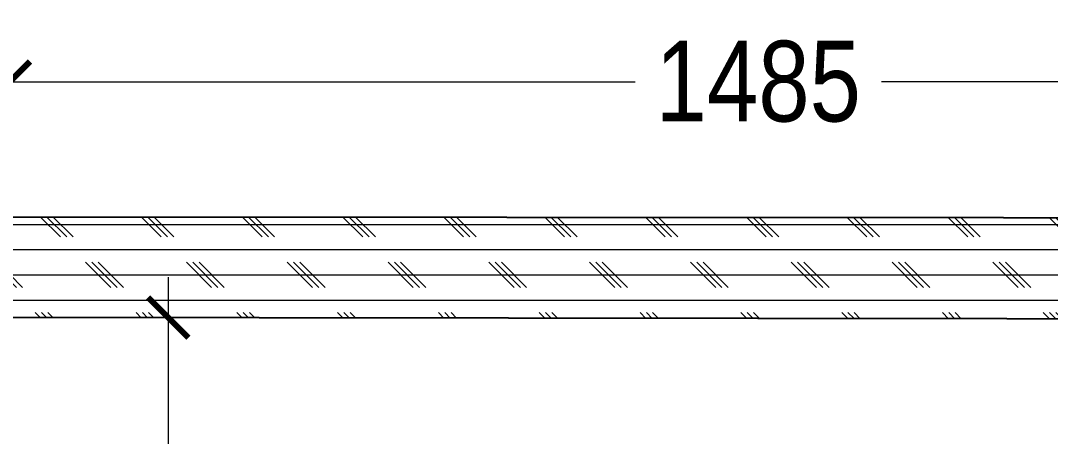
# Model space of a CAD drawing. Extents: x 8885 to 22004, y -1013833 to -999816.
# Drawn here: x 19961 to 20982, y -1010710 to -1010298 of the extents above; entities that cross this region are included whole.
import ezdxf
from ezdxf.lldxf.tags import DXFTag

# ---------------------------------------------------------------- set-up
doc = ezdxf.new("R2010")
doc.units = 0
doc.header["$LTSCALE"] = 40
doc.header["$MEASUREMENT"] = 0
doc.header["$PDMODE"] = 3
doc.linetypes.add('DOT', pattern=[0.25, 0, -0.25])
for name, color, linetype, lineweight in [('dimensions', 149, 'Continuous', 5), ('IM-ANNO-HATCH', 8, 'Continuous', 5), ('LENS_PARTITION', 21, 'Continuous', 25)]:
    doc.layers.add(name, color=color, linetype=linetype, lineweight=lineweight)
doc.layers.add('S-DIM', color=7, linetype='Continuous')
doc.styles.get("Standard").update_dxf_attribs({"font": 'ARIALN.TTF'})
tags = doc.linetypes.add('DASHED2', pattern=[0.375, 0.25, -0.125]).pattern_tags.tags
tags[6:7] = [DXFTag(74, 4), DXFTag(75, 0), DXFTag(340, '0'), DXFTag(46, 1.0), DXFTag(50, 0.0), DXFTag(44, 0.0), DXFTag(45, 0.0)]
tags[4:5] = [DXFTag(74, 4), DXFTag(75, 0), DXFTag(340, '0'), DXFTag(46, 1.0), DXFTag(50, 0.0), DXFTag(44, 0.0), DXFTag(45, 0.0)]
doc.dimstyles.new('Working', dxfattribs={"dimscale": 0.8, "dimtxt": 100, "dimasz": 50, "dimexe": 50, "dimexo": 50, "dimgap": 0, "dimtad": 0, "dimdec": 0, "dimzin": 0, "dimdsep": 46, "dimtxsty": 'Standard', "dimblk": 'ARCHTICK', "dimcen": 0, "dimdle": 50, "dimclrd": 250, "dimclre": 8, "dimclrt": 7, "dimadec": 0, "dimazin": 0, "dimtfac": 1, "dimtdec": 0, "dimtofl": 0, "dimtmove": 1, "dimatfit": 3, "dimfxl": 3, "dimtolj": 1, "dimlwd": 5, "dimlwe": 0, "dimarcsym": 0})

# ---------------------------------------------------------------- blocks, each defined once
blk = doc.blocks.new('_ArchTick')
at = {"const_width": 0.15}
blk.add_lwpolyline([(-0.5, -0.5), (0.5, 0.5)], dxfattribs=at)
blk = doc.blocks.new('*D89')
at = {"layer": 'Defpoints', "color": 0, "ltscale": 50, "transparency": 16777216}
for p in [(19949.88448032737, -1010358.5), (19949.88448032737, -1010592.408219386), (21434.7209551353, -1010620.09203602)]:
    blk.add_point(p, dxfattribs=at)
at = {"layer": 'dimensions', "color": 8, "linetype": 'DASHED2', "lineweight": 0, "ltscale": 50, "transparency": 16777216}
for p, q in [((19949.88448032737, -1010552.408219386), (19949.88448032737, -1010318.5)), ((21434.7209551353, -1010580.09203602), (21434.7209551353, -1010318.5))]:
    blk.add_line(p, q, dxfattribs=at)
at = {"layer": 'dimensions', "color": 250, "linetype": 'DASHED2', "lineweight": 5, "ltscale": 50, "transparency": 16777216}
for p, q in [((19909.88448032737, -1010358.5), (20597.18675593052, -1010358.5)), ((21474.7209551353, -1010358.5), (20787.41867953215, -1010358.5))]:
    blk.add_line(p, q, dxfattribs=at)
at = {"layer": 'dimensions', "color": 250, "lineweight": 5, "ltscale": 50, "transparency": 16777216, "xscale": 40, "yscale": 40, "zscale": 40, "rotation": 180}
blk.add_blockref('_ArchTick', (19949.88448032737, -1010358.5), dxfattribs=at)
at = {"layer": 'dimensions', "color": 250, "lineweight": 5, "ltscale": 50, "transparency": 16777216, "xscale": 40, "yscale": 40, "zscale": 40}
blk.add_blockref('_ArchTick', (21434.7209551353, -1010358.5), dxfattribs=at)
at = {"layer": 'dimensions', "color": 7, "ltscale": 50, "transparency": 16777216, "insert": (20692.30271773133, -1010358.5), "char_height": 80, "attachment_point": 5, "bg_fill": 3, "box_fill_scale": 1.25, "bg_fill_color": 9, "bg_fill_true_color": 13158600, "bg_fill_transparency": 0}
blk.add_mtext('\\A1;1485', dxfattribs=at)
blk = doc.blocks.new('*D127')
at = {"layer": 'Defpoints', "color": 0, "ltscale": 50, "transparency": 16777216}
for p in [(19949.88448032737, -1010592.408219386), (20107.00000000005, -1010592.408219386), (19899.88448032737, -1012067.408219386)]:
    blk.add_point(p, dxfattribs=at)
at = {"layer": 'S-DIM', "color": 250, "lineweight": 5, "ltscale": 50, "transparency": 16777216}
for p, q in [((20107.00000000005, -1010552.408219386), (20107.00000000005, -1011234.792257585)), ((20107.00000000005, -1012107.408219386), (20107.00000000005, -1011425.024181187))]:
    blk.add_line(p, q, dxfattribs=at)
at = {"layer": 'S-DIM', "color": 8, "linetype": 'DOT', "lineweight": 0, "ltscale": 50, "transparency": 16777216}
for p, q in [((20067.00000000005, -1010592.408219386), (20147.00000000005, -1010592.408219386)), ((20067.00000000005, -1012067.408219386), (20147.00000000005, -1012067.408219386))]:
    blk.add_line(p, q, dxfattribs=at)
at = {"layer": 'S-DIM', "color": 250, "lineweight": 5, "ltscale": 50, "transparency": 16777216, "xscale": 40, "yscale": 40, "zscale": 40}
for p, rotation in [((20107.00000000005, -1010592.408219386), 90), ((20107.00000000005, -1012067.408219386), 270)]:
    blk.add_blockref('_ArchTick', p, dxfattribs=dict(at, rotation=rotation))
at = {"layer": 'S-DIM', "color": 7, "ltscale": 50, "transparency": 16777216, "insert": (20106.99999999976, -1011329.908219386), "char_height": 80, "attachment_point": 5, "rotation": 90, "bg_fill": 3, "box_fill_scale": 1.25, "bg_fill_color": 9, "bg_fill_true_color": 13158600, "bg_fill_transparency": 0}
blk.add_mtext('\\A1;1475', dxfattribs=at)

msp = doc.modelspace()

# ---------------------------------------------------------------- hatches: boundary and pattern name
at = {"layer": 'IM-ANNO-HATCH'}
h = msp.add_hatch(dxfattribs=at)
h.set_pattern_fill('CORK', color=256, scale=200, angle=180)
h.set_pattern_definition([(180, (0, 0), (-3.1e-15, -25), []), (315, (-12.5, 12.5), (49.99999991609843, 49.99999991609841), [35.35533920000001, -35.35533920000001]), (315, (-18.75, 12.5), (49.99999991609843, 49.99999991609841), [35.35533920000001, -35.35533920000001]), (315, (-25, 12.5), (49.99999991609843, 49.99999991609841), [35.35533920000001, -35.35533920000001])])
h.paths.add_polyline_path([(19949.88448032737, -1010492.408219386), (21428.64155038265, -1010493.567503545), (21433.48021822014, -1010594.269827349), (19949.88448032737, -1010592.408219386)])

# ---------------------------------------------------------------- linework, layer by layer
at = {"layer": 'LENS_PARTITION'}
msp.add_lwpolyline([(19949.88448032737, -1010492.408219386), (21428.64155038265, -1010493.567503545), (21433.48021822014, -1010594.269827349), (19949.88448032737, -1010592.408219386)], close=True, dxfattribs=at)

# ---------------------------------------------------------------- next in the draw order: dimensions: what is measured, and where the dimension line sits
at = {"layer": 'dimensions', "ltscale": 50}
dim = msp.add_linear_dim(base=(19949.88448032737, -1010358.5), p1=(21434.7209551353, -1010620.09203602), p2=(19949.88448032737, -1010592.408219386), dimstyle='Working', override={"dimfxl": 500, "dimfxlon": 1, "dimtfill": 1, "dimarcsym": 1}, dxfattribs=at)
dim.commit()
dim.dimension.update_dxf_attribs({"geometry": '*D89', "text_midpoint": (20692.30271773133, -1010358.5)})

# ---------------------------------------------------------------- next in the draw order: dimensions: what is measured, and where the dimension line sits
at = {"layer": 'S-DIM', "ltscale": 50}
dim = msp.add_linear_dim(base=(20107.00000000005, -1010592.408219386), p1=(19899.88448032736, -1012067.408219386), p2=(19949.88448032737, -1010592.408219386), angle=90, dimstyle='Working', override={"dimfxl": 50, "dimfxlon": 1, "dimtfill": 1, "dimarcsym": 2}, dxfattribs=at)
dim.commit()
dim.dimension.update_dxf_attribs({"geometry": '*D127', "text_midpoint": (20106.99999999976, -1011329.908219386)})

doc.saveas('drawing.dxf')
